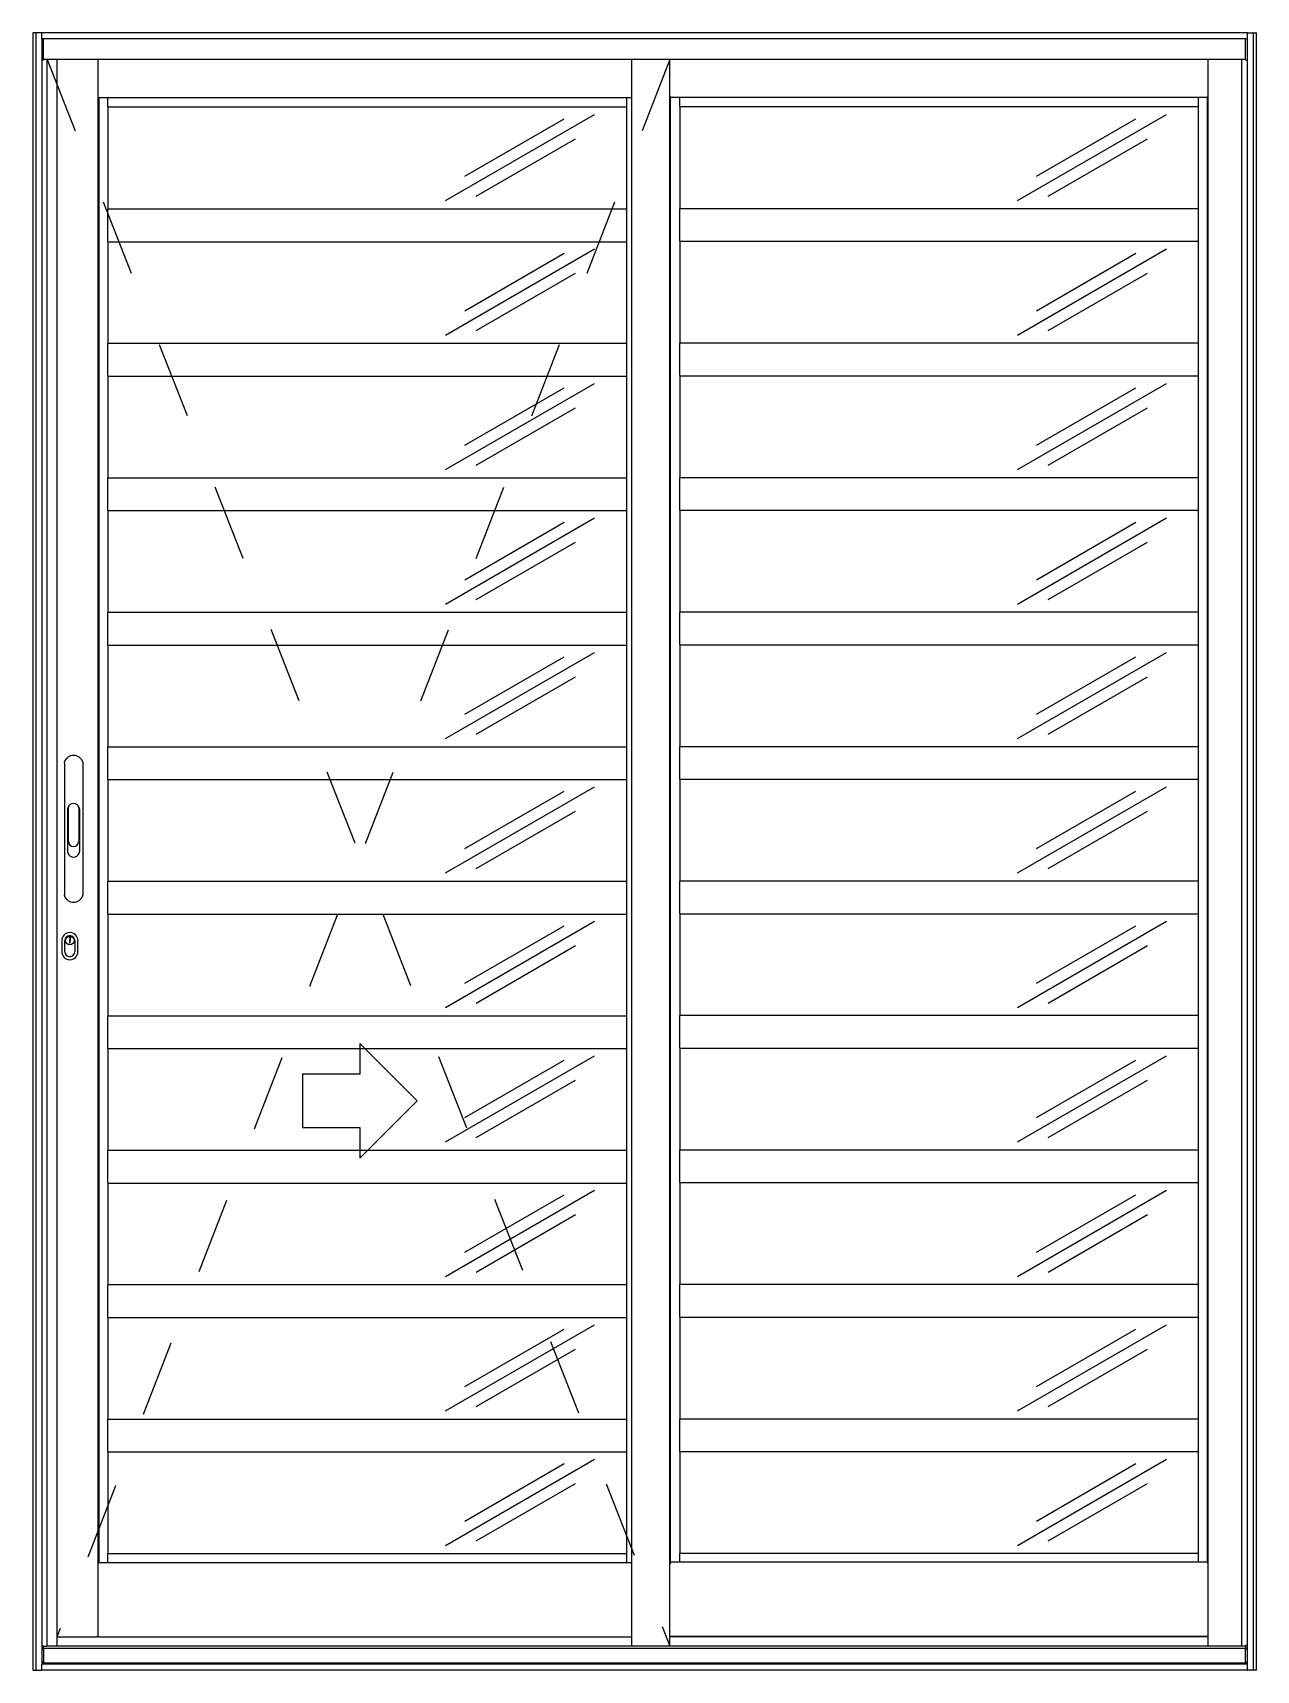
# Model space of a CAD drawing. Header units: millimetres. Extents: x 121.21 to 122.81, y 1060.14 to 1062.28.
import ezdxf

# ---------------------------------------------------------------- set-up
doc = ezdxf.new("R2010")
doc.units = ezdxf.units.MM
doc.header["$LTSCALE"] = 0.5
doc.linetypes.add('HIDDEN2', pattern=[0.1875, 0.125, -0.0625])
doc.layers.add('Gravia_Portas', color=1, linetype='Continuous')
doc.layers.add('Gravia_Portas_hidden2', color=1, linetype='HIDDEN2')

msp = doc.modelspace()

# ---------------------------------------------------------------- linework, layer by layer
at = {"layer": 'Gravia_Portas', "color": 2}
for p, q in [((121.2123, 1062.2845), (121.2123, 1060.1445)), ((121.2123, 1062.2845), (121.2127, 1062.2845)), ((121.216, 1062.2845), (121.2127, 1062.2845)), ((121.2164, 1062.2845), (121.216, 1062.2845)), ((121.2164, 1062.2845), (121.2168, 1062.2845)), ((121.2239, 1062.2845), (121.2168, 1062.2845)), ((121.2239, 1062.2845), (121.2243, 1062.2845)), ((121.2243, 1062.2845), (121.2243, 1062.2841)), ((122.8003, 1062.2845), (121.2243, 1062.2845)), ((122.8003, 1062.2841), (122.8003, 1062.2845)), ((122.8007, 1062.2845), (122.8003, 1062.2845)), ((122.8007, 1062.2845), (122.8078, 1062.2845)), ((122.8082, 1062.2845), (122.8078, 1062.2845)), ((122.8082, 1062.2845), (122.8086, 1062.2845)), ((122.8086, 1062.2845), (122.8119, 1062.2845)), ((122.8123, 1062.2845), (122.8119, 1062.2845)), ((122.8123, 1062.2845), (122.8123, 1060.1445)), ((121.2127, 1060.1445), (121.2123, 1060.1445)), ((121.2127, 1060.1445), (121.216, 1060.1445)), ((121.216, 1060.1445), (121.2164, 1060.1445)), ((121.2168, 1060.1445), (121.2164, 1060.1445)), ((121.2168, 1060.1445), (121.2239, 1060.1445)), ((121.2243, 1060.1445), (121.2239, 1060.1445)), ((121.2243, 1060.1449), (121.2243, 1060.1445)), ((122.8003, 1060.1445), (121.2243, 1060.1445)), ((122.8003, 1060.1445), (122.8003, 1060.1449)), ((122.8003, 1060.1445), (122.8007, 1060.1445)), ((122.8078, 1060.1445), (122.8007, 1060.1445)), ((122.8078, 1060.1445), (122.8082, 1060.1445)), ((122.8086, 1060.1445), (122.8082, 1060.1445)), ((122.8119, 1060.1445), (122.8086, 1060.1445)), ((122.8119, 1060.1445), (122.8123, 1060.1445))]:
    msp.add_line(p, q, dxfattribs=at)
at = {"layer": 'Gravia_Portas'}
for p, q in [((121.2164, 1062.2845), (121.2164, 1060.1445)), ((121.2243, 1062.277), (121.2243, 1062.2841)), ((121.2243, 1062.277), (121.2243, 1062.2766)), ((122.8003, 1062.2766), (121.2243, 1062.2766)), ((121.2243, 1062.2766), (121.2243, 1060.1524)), ((121.2263, 1062.2495), (121.2263, 1062.2766)), ((122.7983, 1062.2495), (122.7983, 1062.2766)), ((122.8003, 1062.2841), (122.8003, 1062.277)), ((122.8003, 1062.2766), (122.8003, 1062.277)), ((122.8003, 1062.2766), (122.8003, 1060.1524)), ((122.8082, 1062.2845), (122.8082, 1060.1445)), ((121.2263, 1062.2485), (121.2243, 1062.2485)), ((122.7983, 1062.2495), (121.2263, 1062.2495)), ((121.2263, 1062.2495), (121.2263, 1062.2485)), ((121.2313, 1060.176), (121.2313, 1062.2495)), ((121.2438, 1062.2495), (121.2438, 1060.176)), ((121.2977, 1060.188), (121.2977, 1062.2495)), ((121.9957, 1060.176), (121.9957, 1062.2495)), ((122.0456, 1060.176), (122.0456, 1062.2495)), ((122.7494, 1060.176), (122.7494, 1062.2495)), ((122.7933, 1060.176), (122.7933, 1062.2495)), ((122.7983, 1062.2495), (122.7983, 1062.2485)), ((122.8003, 1062.2485), (122.7983, 1062.2485)), ((121.2985, 1062.1992), (121.2986, 1062.1992)), ((121.9957, 1062.1992), (121.2986, 1062.1992)), ((121.2986, 1062.1992), (121.2986, 1060.285)), ((121.3106, 1062.1875), (121.3106, 1062.1992)), ((121.9886, 1062.1992), (121.9886, 1062.1875)), ((122.0465, 1062.1997), (122.0464, 1062.1997)), ((122.7485, 1062.1997), (122.0465, 1062.1997)), ((122.0465, 1060.2855), (122.0465, 1062.1997)), ((122.0585, 1062.188), (122.0585, 1062.1997)), ((122.7365, 1062.1997), (122.7365, 1062.188)), ((122.7486, 1062.1997), (122.7485, 1062.1997)), ((122.7485, 1060.2855), (122.7485, 1062.1997)), ((121.3106, 1062.1875), (121.3106, 1062.1872)), ((121.9886, 1062.1872), (121.3106, 1062.1872)), ((121.3106, 1062.1872), (121.3106, 1062.0544)), ((121.7522, 1062.0652), (121.947, 1062.1777)), ((121.7772, 1062.0969), (121.9071, 1062.1719)), ((121.9886, 1062.1872), (121.9886, 1062.1875)), ((121.9886, 1062.1872), (121.9886, 1062.0544)), ((122.0585, 1062.188), (122.0585, 1062.1877)), ((122.7365, 1062.1877), (122.0585, 1062.1877)), ((122.0585, 1062.1877), (122.0585, 1062.0549)), ((122.5001, 1062.0652), (122.6949, 1062.1777)), ((122.5251, 1062.0969), (122.655, 1062.1719)), ((122.7365, 1062.1877), (122.7365, 1062.188)), ((122.7365, 1062.1877), (122.7365, 1062.0549)), ((121.7922, 1062.0709), (121.9221, 1062.1459)), ((122.5401, 1062.0709), (122.67, 1062.1459)), ((121.3106, 1062.0544), (121.3106, 1062.0541)), ((121.3106, 1062.0544), (121.9886, 1062.0544)), ((121.3106, 1062.0117), (121.3106, 1062.0541)), ((121.9886, 1062.0541), (121.9886, 1062.0544)), ((121.9886, 1062.0541), (121.9886, 1062.0117)), ((122.0585, 1062.0549), (122.0585, 1062.0546)), ((122.0585, 1062.0549), (122.7365, 1062.0549)), ((122.0585, 1062.0122), (122.0585, 1062.0546)), ((122.7365, 1062.0546), (122.7365, 1062.0549)), ((122.7365, 1062.0546), (122.7365, 1062.0122)), ((121.3106, 1062.0117), (121.3106, 1062.0114)), ((121.3106, 1062.0114), (121.3106, 1061.8787)), ((121.3106, 1062.0114), (121.9886, 1062.0114)), ((121.7522, 1061.8894), (121.947, 1062.0019)), ((121.9886, 1062.0114), (121.9886, 1062.0117)), ((121.9886, 1062.0114), (121.9886, 1061.8787)), ((122.0585, 1062.0122), (122.0585, 1062.0119)), ((122.0585, 1062.0119), (122.0585, 1061.8792)), ((122.0585, 1062.0119), (122.7365, 1062.0119)), ((122.5001, 1061.8894), (122.6949, 1062.0019)), ((122.7365, 1062.0119), (122.7365, 1062.0122)), ((122.7365, 1062.0119), (122.7365, 1061.8792)), ((121.7772, 1061.9212), (121.9071, 1061.9962)), ((122.5251, 1061.9212), (122.655, 1061.9962)), ((121.7922, 1061.8952), (121.9221, 1061.9702)), ((122.5401, 1061.8952), (122.67, 1061.9702)), ((121.3106, 1061.8787), (121.3106, 1061.8784)), ((121.3106, 1061.8787), (121.9886, 1061.8787)), ((121.3106, 1061.836), (121.3106, 1061.8784)), ((121.9886, 1061.8784), (121.9886, 1061.8787)), ((121.9886, 1061.8784), (121.9886, 1061.836)), ((122.0585, 1061.8792), (122.0585, 1061.8789)), ((122.0585, 1061.8792), (122.7365, 1061.8792)), ((122.0585, 1061.8365), (122.0585, 1061.8789)), ((122.7365, 1061.8789), (122.7365, 1061.8792)), ((122.7365, 1061.8789), (122.7365, 1061.8365)), ((121.3106, 1061.836), (121.3106, 1061.8357)), ((121.3106, 1061.8357), (121.3106, 1061.7029)), ((121.3106, 1061.8357), (121.9886, 1061.8357)), ((121.7522, 1061.7137), (121.947, 1061.8262)), ((121.9886, 1061.8357), (121.9886, 1061.836)), ((121.9886, 1061.8357), (121.9886, 1061.7029)), ((122.0585, 1061.8365), (122.0585, 1061.8362)), ((122.0585, 1061.8362), (122.0585, 1061.7034)), ((122.0585, 1061.8362), (122.7365, 1061.8362)), ((122.5001, 1061.7137), (122.6949, 1061.8262)), ((122.7365, 1061.8362), (122.7365, 1061.8365)), ((122.7365, 1061.8362), (122.7365, 1061.7034)), ((121.7772, 1061.7454), (121.9071, 1061.8204)), ((122.5251, 1061.7454), (122.655, 1061.8204)), ((121.7922, 1061.7194), (121.9221, 1061.7944)), ((122.5401, 1061.7194), (122.67, 1061.7944)), ((121.3106, 1061.7029), (121.3106, 1061.7026)), ((121.3106, 1061.7029), (121.9886, 1061.7029)), ((121.3106, 1061.6602), (121.3106, 1061.7026)), ((121.9886, 1061.7026), (121.9886, 1061.7029)), ((121.9886, 1061.7026), (121.9886, 1061.6602)), ((122.0585, 1061.7034), (122.0585, 1061.7031)), ((122.0585, 1061.7034), (122.7365, 1061.7034)), ((122.0585, 1061.6607), (122.0585, 1061.7031)), ((122.7365, 1061.7031), (122.7365, 1061.7034)), ((122.7365, 1061.7031), (122.7365, 1061.6607)), ((121.3106, 1061.6602), (121.3106, 1061.6599)), ((121.3106, 1061.6599), (121.3106, 1061.5272)), ((121.3106, 1061.6599), (121.9886, 1061.6599)), ((121.9886, 1061.6599), (121.9886, 1061.6602)), ((121.9886, 1061.6599), (121.9886, 1061.5272)), ((122.0585, 1061.6607), (122.0585, 1061.6604)), ((122.0585, 1061.6604), (122.0585, 1061.5277)), ((122.0585, 1061.6604), (122.7365, 1061.6604)), ((122.7365, 1061.6604), (122.7365, 1061.6607)), ((122.7365, 1061.6604), (122.7365, 1061.5277)), ((121.7522, 1061.5379), (121.947, 1061.6504)), ((121.7772, 1061.5697), (121.9071, 1061.6447)), ((122.5001, 1061.5379), (122.6949, 1061.6504)), ((122.5251, 1061.5697), (122.655, 1061.6447)), ((121.7922, 1061.5437), (121.9221, 1061.6187)), ((122.5401, 1061.5437), (122.67, 1061.6187)), ((121.3106, 1061.5272), (121.3106, 1061.5269)), ((121.3106, 1061.5272), (121.9886, 1061.5272)), ((121.3106, 1061.4845), (121.3106, 1061.5269)), ((121.9886, 1061.5269), (121.9886, 1061.5272)), ((121.9886, 1061.5269), (121.9886, 1061.4845)), ((122.0585, 1061.5277), (122.0585, 1061.5274)), ((122.0585, 1061.5277), (122.7365, 1061.5277)), ((122.0585, 1061.485), (122.0585, 1061.5274)), ((122.7365, 1061.5274), (122.7365, 1061.5277)), ((122.7365, 1061.5274), (122.7365, 1061.485)), ((121.3106, 1061.4845), (121.3106, 1061.4842)), ((121.3106, 1061.4842), (121.3106, 1061.3514)), ((121.3106, 1061.4842), (121.9886, 1061.4842)), ((121.9886, 1061.4842), (121.9886, 1061.4845)), ((121.9886, 1061.4842), (121.9886, 1061.3514)), ((122.0585, 1061.485), (122.0585, 1061.4847)), ((122.0585, 1061.4847), (122.0585, 1061.3519)), ((122.0585, 1061.4847), (122.7365, 1061.4847)), ((122.7365, 1061.4847), (122.7365, 1061.485)), ((122.7365, 1061.4847), (122.7365, 1061.3519)), ((121.7522, 1061.3622), (121.947, 1061.4747)), ((121.7772, 1061.3939), (121.9071, 1061.4689)), ((122.5001, 1061.3622), (122.6949, 1061.4747)), ((122.5251, 1061.3939), (122.655, 1061.4689)), ((121.7922, 1061.3679), (121.9221, 1061.4429)), ((122.5401, 1061.3679), (122.67, 1061.4429)), ((121.3106, 1061.3514), (121.3106, 1061.3511)), ((121.3106, 1061.3514), (121.9886, 1061.3514)), ((121.3106, 1061.3087), (121.3106, 1061.3511)), ((121.9886, 1061.3511), (121.9886, 1061.3514)), ((121.9886, 1061.3511), (121.9886, 1061.3087)), ((122.0585, 1061.3519), (122.0585, 1061.3516)), ((122.0585, 1061.3519), (122.7365, 1061.3519)), ((122.0585, 1061.3092), (122.0585, 1061.3516)), ((122.7365, 1061.3516), (122.7365, 1061.3519)), ((122.7365, 1061.3516), (122.7365, 1061.3092)), ((121.2537, 1061.3305), (121.2537, 1061.1577)), ((121.2777, 1061.3305), (121.2777, 1061.1577)), ((121.3106, 1061.3087), (121.3106, 1061.3084)), ((121.3106, 1061.3084), (121.3106, 1061.1757)), ((121.3106, 1061.3084), (121.9886, 1061.3084)), ((121.7522, 1061.1864), (121.947, 1061.2989)), ((121.7772, 1061.2182), (121.9071, 1061.2932)), ((121.9886, 1061.3084), (121.9886, 1061.3087)), ((121.9886, 1061.3084), (121.9886, 1061.1757)), ((122.0585, 1061.3092), (122.0585, 1061.3089)), ((122.0585, 1061.3089), (122.0585, 1061.1762)), ((122.0585, 1061.3089), (122.7365, 1061.3089)), ((122.5001, 1061.1864), (122.6949, 1061.2989)), ((122.5251, 1061.2182), (122.655, 1061.2932)), ((122.7365, 1061.3089), (122.7365, 1061.3092)), ((122.7365, 1061.3089), (122.7365, 1061.1762)), ((121.2578, 1061.2691), (121.2578, 1061.215)), ((121.2591, 1061.2275), (121.2591, 1061.2723)), ((121.2724, 1061.2723), (121.2724, 1061.2275)), ((121.2737, 1061.215), (121.2737, 1061.2691)), ((121.7922, 1061.1922), (121.9221, 1061.2672)), ((122.5401, 1061.1922), (122.67, 1061.2672)), ((121.3106, 1061.1757), (121.3106, 1061.1754)), ((121.3106, 1061.1757), (121.9886, 1061.1757)), ((121.3106, 1061.133), (121.3106, 1061.1754)), ((121.9886, 1061.1754), (121.9886, 1061.1757)), ((121.9886, 1061.1754), (121.9886, 1061.133)), ((122.0585, 1061.1762), (122.0585, 1061.1759)), ((122.0585, 1061.1762), (122.7365, 1061.1762)), ((122.0585, 1061.1335), (122.0585, 1061.1759)), ((122.7365, 1061.1759), (122.7365, 1061.1762)), ((122.7365, 1061.1759), (122.7365, 1061.1335)), ((121.3106, 1061.133), (121.3106, 1061.1327)), ((121.3106, 1061.1327), (121.3106, 1060.9999)), ((121.3106, 1061.1327), (121.9886, 1061.1327)), ((121.7522, 1061.0107), (121.947, 1061.1232)), ((121.9886, 1061.1327), (121.9886, 1061.133)), ((121.9886, 1061.1327), (121.9886, 1060.9999)), ((122.0585, 1061.1335), (122.0585, 1061.1332)), ((122.0585, 1061.1332), (122.0585, 1061.0004)), ((122.0585, 1061.1332), (122.7365, 1061.1332)), ((122.5001, 1061.0107), (122.6949, 1061.1232)), ((122.7365, 1061.1332), (122.7365, 1061.1335)), ((122.7365, 1061.1332), (122.7365, 1061.0004)), ((121.2503, 1061.098), (121.2503, 1061.0835)), ((121.2543, 1061.0835), (121.2543, 1061.098)), ((121.2602, 1061.1029), (121.2602, 1061.1015)), ((121.2602, 1061.1015), (121.2611, 1061.101)), ((121.2611, 1061.1001), (121.2602, 1061.0988)), ((121.2602, 1061.0988), (121.2602, 1061.0949)), ((121.2611, 1061.101), (121.2611, 1061.1001)), ((121.2611, 1061.098), (121.2619, 1061.0996)), ((121.2611, 1061.0949), (121.2611, 1061.098)), ((121.2619, 1061.0996), (121.2619, 1061.1028)), ((121.2673, 1061.098), (121.2673, 1061.0835)), ((121.2713, 1061.0835), (121.2713, 1061.098)), ((121.7772, 1061.0424), (121.9071, 1061.1174)), ((122.5251, 1061.0424), (122.655, 1061.1174)), ((121.2602, 1061.0949), (121.2611, 1061.0949)), ((121.7922, 1061.0164), (121.9221, 1061.0914)), ((122.5401, 1061.0164), (122.67, 1061.0914)), ((121.3106, 1060.9999), (121.3106, 1060.9996)), ((121.3106, 1060.9999), (121.9886, 1060.9999)), ((121.3106, 1060.9572), (121.3106, 1060.9996)), ((121.9886, 1060.9996), (121.9886, 1060.9999)), ((121.9886, 1060.9996), (121.9886, 1060.9572)), ((122.0585, 1061.0004), (122.0585, 1061.0001)), ((122.0585, 1061.0004), (122.7365, 1061.0004)), ((122.0585, 1060.9577), (122.0585, 1061.0001)), ((122.7365, 1061.0001), (122.7365, 1061.0004)), ((122.7365, 1061.0001), (122.7365, 1060.9577)), ((121.3106, 1060.9572), (121.3106, 1060.9569)), ((121.3106, 1060.9569), (121.3106, 1060.8242)), ((121.3106, 1060.9569), (121.9886, 1060.9569)), ((121.9886, 1060.9569), (121.9886, 1060.9572)), ((121.9886, 1060.9569), (121.9886, 1060.8242)), ((122.0585, 1060.9577), (122.0585, 1060.9574)), ((122.0585, 1060.9574), (122.0585, 1060.8247)), ((122.0585, 1060.9574), (122.7365, 1060.9574)), ((122.7365, 1060.9574), (122.7365, 1060.9577)), ((122.7365, 1060.9574), (122.7365, 1060.8247)), ((121.7522, 1060.8349), (121.947, 1060.9474)), ((121.7772, 1060.8667), (121.9071, 1060.9417)), ((122.5001, 1060.8349), (122.6949, 1060.9474)), ((122.5251, 1060.8667), (122.655, 1060.9417)), ((121.7922, 1060.8407), (121.9221, 1060.9157)), ((122.5401, 1060.8407), (122.67, 1060.9157)), ((121.3106, 1060.8242), (121.3106, 1060.8239)), ((121.3106, 1060.8242), (121.9886, 1060.8242)), ((121.3106, 1060.7815), (121.3106, 1060.8239)), ((121.9886, 1060.8239), (121.9886, 1060.8242)), ((121.9886, 1060.8239), (121.9886, 1060.7815)), ((122.0585, 1060.8247), (122.0585, 1060.8244)), ((122.0585, 1060.8247), (122.7365, 1060.8247)), ((122.0585, 1060.782), (122.0585, 1060.8244)), ((122.7365, 1060.8244), (122.7365, 1060.8247)), ((122.7365, 1060.8244), (122.7365, 1060.782)), ((121.3106, 1060.7815), (121.3106, 1060.7812)), ((121.3106, 1060.7812), (121.3106, 1060.6484)), ((121.3106, 1060.7812), (121.9886, 1060.7812)), ((121.9886, 1060.7812), (121.9886, 1060.7815)), ((121.9886, 1060.7812), (121.9886, 1060.6484)), ((122.0585, 1060.782), (122.0585, 1060.7817)), ((122.0585, 1060.7817), (122.0585, 1060.6489)), ((122.0585, 1060.7817), (122.7365, 1060.7817)), ((122.7365, 1060.7817), (122.7365, 1060.782)), ((122.7365, 1060.7817), (122.7365, 1060.6489)), ((121.7522, 1060.6592), (121.947, 1060.7717)), ((121.7772, 1060.6909), (121.9071, 1060.7659)), ((122.5001, 1060.6592), (122.6949, 1060.7717)), ((122.5251, 1060.6909), (122.655, 1060.7659)), ((121.7922, 1060.6649), (121.9221, 1060.7399)), ((122.5401, 1060.6649), (122.67, 1060.7399)), ((121.3106, 1060.6484), (121.3106, 1060.6481)), ((121.3106, 1060.6484), (121.9886, 1060.6484)), ((121.9886, 1060.6481), (121.9886, 1060.6484)), ((122.0585, 1060.6489), (122.0585, 1060.6486)), ((122.0585, 1060.6489), (122.7365, 1060.6489)), ((122.0585, 1060.6062), (122.0585, 1060.6486)), ((122.7365, 1060.6486), (122.7365, 1060.6489)), ((122.7365, 1060.6486), (122.7365, 1060.6062)), ((121.3106, 1060.6057), (121.3106, 1060.6481)), ((121.9886, 1060.6481), (121.9886, 1060.6057)), ((121.3106, 1060.6057), (121.3106, 1060.6054)), ((121.3106, 1060.6054), (121.3106, 1060.4727)), ((121.3106, 1060.6054), (121.9886, 1060.6054)), ((121.9886, 1060.6054), (121.9886, 1060.6057)), ((121.9886, 1060.6054), (121.9886, 1060.4727)), ((122.0585, 1060.6062), (122.0585, 1060.6059)), ((122.0585, 1060.6059), (122.0585, 1060.4732)), ((122.0585, 1060.6059), (122.7365, 1060.6059)), ((122.7365, 1060.6059), (122.7365, 1060.6062)), ((122.7365, 1060.6059), (122.7365, 1060.4732)), ((121.7522, 1060.4834), (121.947, 1060.5959)), ((121.7772, 1060.5152), (121.9071, 1060.5902)), ((122.5001, 1060.4834), (122.6949, 1060.5959)), ((122.5251, 1060.5152), (122.655, 1060.5902)), ((121.7922, 1060.4892), (121.9221, 1060.5642)), ((122.5401, 1060.4892), (122.67, 1060.5642)), ((121.3106, 1060.4727), (121.3106, 1060.4724)), ((121.3106, 1060.4727), (121.9886, 1060.4727)), ((121.3106, 1060.43), (121.3106, 1060.4724)), ((121.9886, 1060.4724), (121.9886, 1060.4727)), ((121.9886, 1060.4724), (121.9886, 1060.43)), ((122.0585, 1060.4732), (122.0585, 1060.4729)), ((122.0585, 1060.4732), (122.7365, 1060.4732)), ((122.0585, 1060.4305), (122.0585, 1060.4729)), ((122.7365, 1060.4729), (122.7365, 1060.4732)), ((122.7365, 1060.4729), (122.7365, 1060.4305)), ((121.3106, 1060.43), (121.3106, 1060.4297)), ((121.3106, 1060.4297), (121.3106, 1060.297)), ((121.3106, 1060.4297), (121.9886, 1060.4297)), ((121.7522, 1060.3077), (121.947, 1060.4202)), ((121.7772, 1060.3395), (121.9071, 1060.4145)), ((121.9886, 1060.4297), (121.9886, 1060.43)), ((121.9886, 1060.4297), (121.9886, 1060.297)), ((122.0585, 1060.4305), (122.0585, 1060.4302)), ((122.0585, 1060.4302), (122.0585, 1060.2975)), ((122.0585, 1060.4302), (122.7365, 1060.4302)), ((122.5001, 1060.3077), (122.6949, 1060.4202)), ((122.5251, 1060.3395), (122.655, 1060.4145)), ((122.7365, 1060.4302), (122.7365, 1060.4305)), ((122.7365, 1060.4302), (122.7365, 1060.2975)), ((121.7922, 1060.3135), (121.9221, 1060.3885)), ((122.5401, 1060.3135), (122.67, 1060.3885)), ((121.2986, 1060.285), (121.2985, 1060.285)), ((121.9957, 1060.285), (121.2986, 1060.285)), ((121.3106, 1060.297), (121.3106, 1060.2967)), ((121.3106, 1060.297), (121.9886, 1060.297)), ((121.3106, 1060.285), (121.3106, 1060.2967)), ((121.9886, 1060.2967), (121.9886, 1060.297)), ((121.9886, 1060.2967), (121.9886, 1060.285)), ((122.0464, 1060.2855), (122.0465, 1060.2855)), ((122.7485, 1060.2855), (122.0465, 1060.2855)), ((122.0585, 1060.2975), (122.0585, 1060.2972)), ((122.0585, 1060.2975), (122.7365, 1060.2975)), ((122.0585, 1060.2855), (122.0585, 1060.2972)), ((122.7365, 1060.2972), (122.7365, 1060.2975)), ((122.7365, 1060.2972), (122.7365, 1060.2855)), ((122.7485, 1060.2855), (122.7486, 1060.2855)), ((121.2438, 1060.188), (121.2957, 1060.188)), ((121.2971, 1060.188), (121.2957, 1060.188)), ((121.2977, 1060.188), (121.2971, 1060.188)), ((121.2977, 1060.188), (121.9957, 1060.188)), ((122.0456, 1060.1885), (122.7494, 1060.1885)), ((122.7494, 1060.1885), (122.0456, 1060.1885)), ((121.2263, 1060.172), (121.2243, 1060.172)), ((121.2263, 1060.1738), (121.2263, 1060.1769)), ((121.2263, 1060.176), (121.2307, 1060.176)), ((121.2263, 1060.172), (121.2263, 1060.1738)), ((122.7983, 1060.173), (121.2263, 1060.173)), ((121.2263, 1060.172), (121.2263, 1060.1549)), ((121.2312, 1060.176), (121.2307, 1060.176)), ((122.7983, 1060.176), (121.2312, 1060.176)), ((122.7983, 1060.177), (122.7983, 1060.1738)), ((122.8003, 1060.177), (122.7983, 1060.177)), ((122.7983, 1060.1738), (122.7983, 1060.172)), ((122.7983, 1060.1549), (122.7983, 1060.172)), ((122.8003, 1060.172), (122.7983, 1060.172)), ((121.2263, 1060.1549), (121.2243, 1060.1549)), ((121.2243, 1060.1524), (121.2243, 1060.152)), ((122.8003, 1060.1524), (121.2243, 1060.1524)), ((121.2243, 1060.1449), (121.2243, 1060.152)), ((121.2263, 1060.1539), (121.2263, 1060.1549)), ((122.7983, 1060.1539), (121.2263, 1060.1539)), ((121.2263, 1060.1539), (121.2263, 1060.1524)), ((122.7983, 1060.1549), (122.7983, 1060.1539)), ((122.8003, 1060.1549), (122.7983, 1060.1549)), ((122.7983, 1060.1524), (122.7983, 1060.1539)), ((122.8003, 1060.152), (122.8003, 1060.1524)), ((122.8003, 1060.152), (122.8003, 1060.1449))]:
    msp.add_line(p, q, dxfattribs=at)
for points in [[(121.2981, 1062.2005), (121.2981, 1062.2005), (121.2981, 1062.2005), (121.2981, 1062.2006), (121.2981, 1062.2006), (121.298, 1062.2006), (121.298, 1062.2006), (121.298, 1062.2007), (121.298, 1062.2007), (121.298, 1062.2007), (121.298, 1062.2007), (121.298, 1062.2008), (121.298, 1062.2008), (121.2979, 1062.2008), (121.2979, 1062.2009), (121.2979, 1062.2009), (121.2979, 1062.2009), (121.2979, 1062.2009), (121.2979, 1062.201), (121.2978, 1062.201), (121.2978, 1062.201), (121.2978, 1062.201), (121.2978, 1062.2011), (121.2978, 1062.2011), (121.2977, 1062.2011)], [(121.2985, 1062.1992), (121.2985, 1062.1992), (121.2985, 1062.1992), (121.2985, 1062.1993), (121.2985, 1062.1993), (121.2985, 1062.1994), (121.2985, 1062.1994), (121.2984, 1062.1995), (121.2984, 1062.1995), (121.2984, 1062.1996), (121.2984, 1062.1996), (121.2984, 1062.1997), (121.2983, 1062.1997), (121.2983, 1062.1998), (121.2983, 1062.1998), (121.2983, 1062.1999), (121.2983, 1062.1999), (121.2982, 1062.2), (121.2982, 1062.2001), (121.2982, 1062.2001), (121.2982, 1062.2002), (121.2982, 1062.2003), (121.2981, 1062.2003), (121.2981, 1062.2004), (121.2981, 1062.2005)], [(122.0456, 1062.2016), (122.0457, 1062.2016), (122.0457, 1062.2016), (122.0457, 1062.2015), (122.0457, 1062.2015), (122.0457, 1062.2015), (122.0458, 1062.2015), (122.0458, 1062.2014), (122.0458, 1062.2014), (122.0458, 1062.2014), (122.0458, 1062.2014), (122.0458, 1062.2013), (122.0459, 1062.2013), (122.0459, 1062.2013), (122.0459, 1062.2012), (122.0459, 1062.2012), (122.0459, 1062.2012), (122.0459, 1062.2012), (122.0459, 1062.2011), (122.0459, 1062.2011), (122.046, 1062.2011), (122.046, 1062.2011), (122.046, 1062.201), (122.046, 1062.201), (122.046, 1062.201)], [(122.046, 1062.201), (122.046, 1062.2009), (122.046, 1062.2008), (122.0461, 1062.2008), (122.0461, 1062.2007), (122.0461, 1062.2006), (122.0461, 1062.2006), (122.0461, 1062.2005), (122.0462, 1062.2004), (122.0462, 1062.2004), (122.0462, 1062.2003), (122.0462, 1062.2003), (122.0462, 1062.2002), (122.0463, 1062.2002), (122.0463, 1062.2001), (122.0463, 1062.2001), (122.0463, 1062.2), (122.0463, 1062.2), (122.0464, 1062.1999), (122.0464, 1062.1999), (122.0464, 1062.1998), (122.0464, 1062.1998), (122.0464, 1062.1997), (122.0464, 1062.1997), (122.0464, 1062.1997)], [(122.7486, 1062.1997), (122.7486, 1062.1997), (122.7486, 1062.1997), (122.7486, 1062.1998), (122.7486, 1062.1998), (122.7486, 1062.1999), (122.7487, 1062.1999), (122.7487, 1062.2), (122.7487, 1062.2), (122.7487, 1062.2001), (122.7487, 1062.2001), (122.7488, 1062.2002), (122.7488, 1062.2002), (122.7488, 1062.2003), (122.7488, 1062.2003), (122.7488, 1062.2004), (122.7489, 1062.2004), (122.7489, 1062.2005), (122.7489, 1062.2006), (122.7489, 1062.2006), (122.7489, 1062.2007), (122.749, 1062.2008), (122.749, 1062.2008), (122.749, 1062.2009), (122.749, 1062.201)], [(122.749, 1062.201), (122.749, 1062.201), (122.749, 1062.201), (122.7491, 1062.2011), (122.7491, 1062.2011), (122.7491, 1062.2011), (122.7491, 1062.2011), (122.7491, 1062.2012), (122.7491, 1062.2012), (122.7491, 1062.2012), (122.7491, 1062.2012), (122.7492, 1062.2013), (122.7492, 1062.2013), (122.7492, 1062.2013), (122.7492, 1062.2014), (122.7492, 1062.2014), (122.7492, 1062.2014), (122.7492, 1062.2014), (122.7493, 1062.2015), (122.7493, 1062.2015), (122.7493, 1062.2015), (122.7493, 1062.2015), (122.7493, 1062.2016), (122.7494, 1062.2016), (122.7494, 1062.2016)], [(121.2541, 1061.3317), (121.2542, 1061.332), (121.2543, 1061.3323), (121.2544, 1061.3326), (121.2545, 1061.3328), (121.2546, 1061.3331), (121.2548, 1061.3334), (121.2549, 1061.3337), (121.2551, 1061.3339), (121.2552, 1061.3342), (121.2554, 1061.3345), (121.2556, 1061.3347), (121.2558, 1061.335), (121.2559, 1061.3352), (121.2561, 1061.3355), (121.2563, 1061.3357), (121.2565, 1061.3359), (121.2567, 1061.3362), (121.2569, 1061.3364), (121.2572, 1061.3366), (121.2574, 1061.3368), (121.2576, 1061.337), (121.2578, 1061.3372), (121.2581, 1061.3374), (121.2583, 1061.3376)], [(121.2731, 1061.3376), (121.2734, 1061.3374), (121.2736, 1061.3372), (121.2738, 1061.337), (121.274, 1061.3368), (121.2743, 1061.3366), (121.2745, 1061.3364), (121.2747, 1061.3362), (121.2749, 1061.3359), (121.2751, 1061.3357), (121.2753, 1061.3355), (121.2755, 1061.3352), (121.2757, 1061.335), (121.2758, 1061.3347), (121.276, 1061.3345), (121.2762, 1061.3342), (121.2763, 1061.3339), (121.2765, 1061.3337), (121.2766, 1061.3334), (121.2768, 1061.3331), (121.2769, 1061.3328), (121.277, 1061.3326), (121.2772, 1061.3323), (121.2773, 1061.332), (121.2774, 1061.3317)], [(121.2537, 1061.3305), (121.2537, 1061.3305), (121.2537, 1061.3305), (121.2537, 1061.3305), (121.2537, 1061.3306), (121.2538, 1061.3306), (121.2538, 1061.3307), (121.2538, 1061.3307), (121.2538, 1061.3308), (121.2538, 1061.3309), (121.2538, 1061.3309), (121.2538, 1061.331), (121.2538, 1061.331), (121.2539, 1061.3311), (121.2539, 1061.3311), (121.2539, 1061.3312), (121.2539, 1061.3312), (121.2539, 1061.3313), (121.2539, 1061.3313), (121.254, 1061.3314), (121.254, 1061.3315), (121.254, 1061.3315), (121.254, 1061.3316), (121.254, 1061.3316), (121.2541, 1061.3317)], [(121.2774, 1061.3317), (121.2774, 1061.3316), (121.2774, 1061.3316), (121.2774, 1061.3315), (121.2774, 1061.3315), (121.2775, 1061.3314), (121.2775, 1061.3313), (121.2775, 1061.3313), (121.2775, 1061.3312), (121.2775, 1061.3312), (121.2775, 1061.3311), (121.2776, 1061.3311), (121.2776, 1061.331), (121.2776, 1061.331), (121.2776, 1061.3309), (121.2776, 1061.3309), (121.2776, 1061.3308), (121.2776, 1061.3307), (121.2777, 1061.3307), (121.2777, 1061.3306), (121.2777, 1061.3306), (121.2777, 1061.3305), (121.2777, 1061.3305), (121.2777, 1061.3305), (121.2777, 1061.3305)], [(121.2583, 1061.272), (121.2583, 1061.2719), (121.2582, 1061.2718), (121.2582, 1061.2717), (121.2581, 1061.2715), (121.2581, 1061.2714), (121.2581, 1061.2713), (121.258, 1061.2712), (121.258, 1061.2711), (121.258, 1061.2709), (121.2579, 1061.2708), (121.2579, 1061.2707), (121.2579, 1061.2706), (121.2579, 1061.2705), (121.2579, 1061.2703), (121.2578, 1061.2702), (121.2578, 1061.2701), (121.2578, 1061.27), (121.2578, 1061.2698), (121.2578, 1061.2697), (121.2578, 1061.2696), (121.2578, 1061.2695), (121.2578, 1061.2694), (121.2578, 1061.2692), (121.2578, 1061.2691)], [(121.2737, 1061.2691), (121.2737, 1061.2692), (121.2737, 1061.2694), (121.2737, 1061.2695), (121.2736, 1061.2696), (121.2736, 1061.2697), (121.2736, 1061.2698), (121.2736, 1061.27), (121.2736, 1061.2701), (121.2736, 1061.2702), (121.2736, 1061.2703), (121.2735, 1061.2705), (121.2735, 1061.2706), (121.2735, 1061.2707), (121.2735, 1061.2708), (121.2734, 1061.2709), (121.2734, 1061.2711), (121.2734, 1061.2712), (121.2734, 1061.2713), (121.2733, 1061.2714), (121.2733, 1061.2715), (121.2732, 1061.2717), (121.2732, 1061.2718), (121.2732, 1061.2719), (121.2731, 1061.272)], [(121.2578, 1061.215), (121.2578, 1061.2149), (121.2578, 1061.2148), (121.2578, 1061.2146), (121.2578, 1061.2145), (121.2578, 1061.2144), (121.2578, 1061.2143), (121.2578, 1061.2142), (121.2578, 1061.214), (121.2578, 1061.2139), (121.2579, 1061.2138), (121.2579, 1061.2137), (121.2579, 1061.2135), (121.2579, 1061.2134), (121.2579, 1061.2133), (121.258, 1061.2132), (121.258, 1061.2131), (121.258, 1061.2129), (121.2581, 1061.2128), (121.2581, 1061.2127), (121.2581, 1061.2126), (121.2582, 1061.2125), (121.2582, 1061.2123), (121.2583, 1061.2122), (121.2583, 1061.2121)], [(121.2731, 1061.2121), (121.2732, 1061.2122), (121.2732, 1061.2123), (121.2732, 1061.2125), (121.2733, 1061.2126), (121.2733, 1061.2127), (121.2734, 1061.2128), (121.2734, 1061.2129), (121.2734, 1061.2131), (121.2734, 1061.2132), (121.2735, 1061.2133), (121.2735, 1061.2134), (121.2735, 1061.2135), (121.2735, 1061.2137), (121.2736, 1061.2138), (121.2736, 1061.2139), (121.2736, 1061.214), (121.2736, 1061.2142), (121.2736, 1061.2143), (121.2736, 1061.2144), (121.2736, 1061.2145), (121.2737, 1061.2146), (121.2737, 1061.2148), (121.2737, 1061.2149), (121.2737, 1061.215)], [(121.2541, 1061.1564), (121.254, 1061.1565), (121.254, 1061.1565), (121.254, 1061.1566), (121.254, 1061.1567), (121.254, 1061.1567), (121.2539, 1061.1568), (121.2539, 1061.1568), (121.2539, 1061.1569), (121.2539, 1061.1569), (121.2539, 1061.157), (121.2539, 1061.1571), (121.2538, 1061.1571), (121.2538, 1061.1572), (121.2538, 1061.1572), (121.2538, 1061.1573), (121.2538, 1061.1573), (121.2538, 1061.1574), (121.2538, 1061.1574), (121.2538, 1061.1575), (121.2537, 1061.1575), (121.2537, 1061.1576), (121.2537, 1061.1576), (121.2537, 1061.1576), (121.2537, 1061.1577)], [(121.2583, 1061.1505), (121.2581, 1061.1507), (121.2578, 1061.1509), (121.2576, 1061.1511), (121.2574, 1061.1513), (121.2572, 1061.1515), (121.2569, 1061.1517), (121.2567, 1061.152), (121.2565, 1061.1522), (121.2563, 1061.1524), (121.2561, 1061.1527), (121.2559, 1061.1529), (121.2558, 1061.1531), (121.2556, 1061.1534), (121.2554, 1061.1537), (121.2552, 1061.1539), (121.2551, 1061.1542), (121.2549, 1061.1544), (121.2548, 1061.1547), (121.2546, 1061.155), (121.2545, 1061.1553), (121.2544, 1061.1556), (121.2543, 1061.1558), (121.2542, 1061.1561), (121.2541, 1061.1564)], [(121.2774, 1061.1564), (121.2773, 1061.1561), (121.2772, 1061.1558), (121.277, 1061.1556), (121.2769, 1061.1553), (121.2768, 1061.155), (121.2766, 1061.1547), (121.2765, 1061.1544), (121.2763, 1061.1542), (121.2762, 1061.1539), (121.276, 1061.1537), (121.2758, 1061.1534), (121.2757, 1061.1531), (121.2755, 1061.1529), (121.2753, 1061.1527), (121.2751, 1061.1524), (121.2749, 1061.1522), (121.2747, 1061.152), (121.2745, 1061.1517), (121.2743, 1061.1515), (121.274, 1061.1513), (121.2738, 1061.1511), (121.2736, 1061.1509), (121.2734, 1061.1507), (121.2731, 1061.1505)], [(121.2777, 1061.1577), (121.2777, 1061.1576), (121.2777, 1061.1576), (121.2777, 1061.1576), (121.2777, 1061.1575), (121.2777, 1061.1575), (121.2777, 1061.1574), (121.2776, 1061.1574), (121.2776, 1061.1573), (121.2776, 1061.1573), (121.2776, 1061.1572), (121.2776, 1061.1572), (121.2776, 1061.1571), (121.2776, 1061.1571), (121.2775, 1061.157), (121.2775, 1061.1569), (121.2775, 1061.1569), (121.2775, 1061.1568), (121.2775, 1061.1568), (121.2775, 1061.1567), (121.2774, 1061.1567), (121.2774, 1061.1566), (121.2774, 1061.1565), (121.2774, 1061.1565), (121.2774, 1061.1564)], [(121.2981, 1060.2837), (121.2981, 1060.2837), (121.2981, 1060.2838), (121.2982, 1060.2839), (121.2982, 1060.2839), (121.2982, 1060.284), (121.2982, 1060.2841), (121.2982, 1060.2841), (121.2983, 1060.2842), (121.2983, 1060.2842), (121.2983, 1060.2843), (121.2983, 1060.2843), (121.2983, 1060.2844), (121.2984, 1060.2845), (121.2984, 1060.2845), (121.2984, 1060.2846), (121.2984, 1060.2846), (121.2984, 1060.2847), (121.2985, 1060.2847), (121.2985, 1060.2848), (121.2985, 1060.2848), (121.2985, 1060.2848), (121.2985, 1060.2849), (121.2985, 1060.2849), (121.2985, 1060.285)], [(122.0464, 1060.2855), (122.0464, 1060.2854), (122.0464, 1060.2854), (122.0464, 1060.2853), (122.0464, 1060.2853), (122.0464, 1060.2853), (122.0464, 1060.2852), (122.0463, 1060.2852), (122.0463, 1060.2851), (122.0463, 1060.2851), (122.0463, 1060.285), (122.0463, 1060.285), (122.0462, 1060.2849), (122.0462, 1060.2848), (122.0462, 1060.2848), (122.0462, 1060.2847), (122.0462, 1060.2847), (122.0461, 1060.2846), (122.0461, 1060.2846), (122.0461, 1060.2845), (122.0461, 1060.2844), (122.0461, 1060.2844), (122.046, 1060.2843), (122.046, 1060.2842), (122.046, 1060.2842)], [(122.749, 1060.2844), (122.749, 1060.2844), (122.749, 1060.2845), (122.749, 1060.2845), (122.749, 1060.2846), (122.7489, 1060.2846), (122.7489, 1060.2847), (122.7489, 1060.2847), (122.7489, 1060.2848), (122.7489, 1060.2848), (122.7488, 1060.2849), (122.7488, 1060.2849), (122.7488, 1060.285), (122.7488, 1060.285), (122.7488, 1060.2851), (122.7488, 1060.2851), (122.7487, 1060.2851), (122.7487, 1060.2852), (122.7487, 1060.2852), (122.7487, 1060.2853), (122.7487, 1060.2853), (122.7487, 1060.2854), (122.7486, 1060.2854), (122.7486, 1060.2854), (122.7486, 1060.2855)], [(121.2977, 1060.283), (121.2978, 1060.283), (121.2978, 1060.2831), (121.2978, 1060.2831), (121.2978, 1060.2831), (121.2978, 1060.2831), (121.2979, 1060.2832), (121.2979, 1060.2832), (121.2979, 1060.2832), (121.2979, 1060.2832), (121.2979, 1060.2833), (121.2979, 1060.2833), (121.298, 1060.2833), (121.298, 1060.2833), (121.298, 1060.2834), (121.298, 1060.2834), (121.298, 1060.2834), (121.298, 1060.2835), (121.298, 1060.2835), (121.298, 1060.2835), (121.2981, 1060.2835), (121.2981, 1060.2836), (121.2981, 1060.2836), (121.2981, 1060.2836), (121.2981, 1060.2837)], [(122.046, 1060.2842), (122.046, 1060.2841), (122.046, 1060.2841), (122.046, 1060.2841), (122.046, 1060.284), (122.0459, 1060.284), (122.0459, 1060.284), (122.0459, 1060.284), (122.0459, 1060.2839), (122.0459, 1060.2839), (122.0459, 1060.2839), (122.0459, 1060.2838), (122.0459, 1060.2838), (122.0458, 1060.2838), (122.0458, 1060.2838), (122.0458, 1060.2837), (122.0458, 1060.2837), (122.0458, 1060.2837), (122.0458, 1060.2837), (122.0457, 1060.2836), (122.0457, 1060.2836), (122.0457, 1060.2836), (122.0457, 1060.2836), (122.0457, 1060.2835), (122.0456, 1060.2835)], [(122.7494, 1060.2838), (122.7494, 1060.2838), (122.7493, 1060.2838), (122.7493, 1060.2838), (122.7493, 1060.2839), (122.7493, 1060.2839), (122.7493, 1060.2839), (122.7492, 1060.2839), (122.7492, 1060.284), (122.7492, 1060.284), (122.7492, 1060.284), (122.7492, 1060.284), (122.7492, 1060.2841), (122.7492, 1060.2841), (122.7491, 1060.2841), (122.7491, 1060.2841), (122.7491, 1060.2841), (122.7491, 1060.2842), (122.7491, 1060.2842), (122.7491, 1060.2842), (122.7491, 1060.2842), (122.7491, 1060.2843), (122.749, 1060.2843), (122.749, 1060.2843), (122.749, 1060.2844)]]:
    msp.add_lwpolyline(points, dxfattribs=at)
msp.add_lwpolyline([(121.7151, 1060.8886), (121.6401, 1060.9636), (121.6401, 1060.9236), (121.5651, 1060.9236), (121.5651, 1060.8536), (121.6401, 1060.8536), (121.6401, 1060.8136), (121.7151, 1060.8886)], close=True, dxfattribs=at)
msp.add_circle((121.2608, 1061.098), 0.0055, dxfattribs=at)
for centre, radius, start, end in [((121.2657, 1061.3278), 0.0123, 53.0136, 126.9864), ((121.2657, 1061.2691), 0.00795, 21.4374, 158.5626), ((121.2657, 1061.2723), 0.00665, 167.4699, 180), ((121.2657, 1061.2723), 0.00665, 0, 12.5301), ((121.2657, 1061.2275), 0.00665, 180, 0), ((121.2657, 1061.215), 0.00795, 201.4374, 338.5626), ((121.2657, 1061.1604), 0.0123, 233.0136, 306.9864), ((121.2608, 1061.098), 0.0105, 0, 180), ((121.2608, 1061.098), 0.0065, 0, 180), ((121.2608, 1061.098), 0.005, 77.6775, 97.1764), ((121.2608, 1061.0835), 0.0105, 180, 0), ((121.2608, 1061.0835), 0.0065, 180, 0)]:
    msp.add_arc(centre, radius, start, end, dxfattribs=at)
at = {"layer": 'Gravia_Portas_hidden2'}
for p, q in [((121.2313, 1062.2495), (122.0456, 1060.176)), ((122.0456, 1062.2495), (121.2438, 1060.188))]:
    msp.add_line(p, q, dxfattribs=at)

doc.saveas('drawing.dxf')
